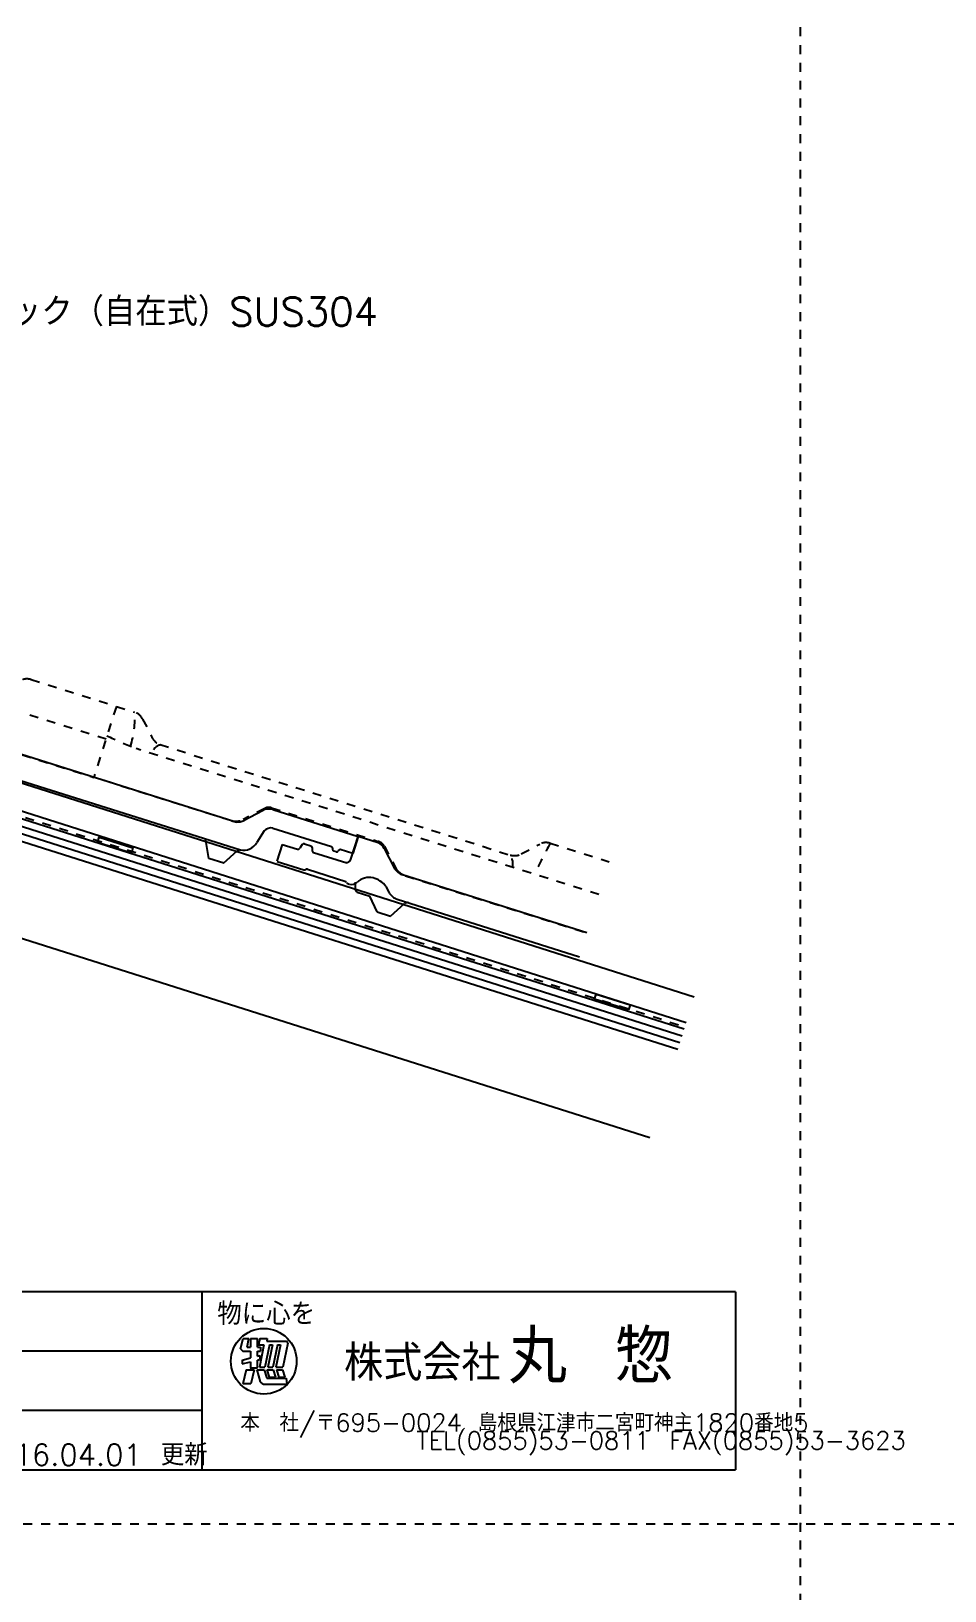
# Model space of a CAD drawing. Extents: x -1727 to 4652, y -2364 to 3340.
# Drawn here: x 2538 to 3051, y -38 to 838 of the extents above; entities that cross this region are included whole.
import ezdxf

# ---------------------------------------------------------------- set-up
doc = ezdxf.new("R2010")
doc.units = 0
doc.header["$LTSCALE"] = 5
doc.linetypes.add('DOT', pattern=[2, 1, -1])
for name, color, linetype in [('0-0', 7, 'CONTINUOUS'), ('0-1', 7, 'CONTINUOUS'), ('0-2', 7, 'CONTINUOUS'), ('0-3', 7, 'CONTINUOUS'), ('0-4', 7, 'CONTINUOUS'), ('0-A', 7, 'CONTINUOUS')]:
    doc.layers.add(name, color=color, linetype=linetype)
doc.styles.get("Standard").update_dxf_attribs({"font": 'txt.shx', "bigfont": 'extfont.shx'})

msp = doc.modelspace()

# ---------------------------------------------------------------- linework, layer by layer
at = {"layer": '0-0', "color": 7, "linetype": 'CONTINUOUS'}
for p, q in [((2933.494, 130.3427), (2333.494, 130.3427)), ((2633.494, 130.3427), (2633.494, 30.3427)), ((2933.494, 130.3427), (2933.494, 30.3427)), ((2633.494, 97.0093), (2333.494, 97.0093)), ((2655.1928, 98.3051), (2656.6706, 104.1209)), ((2655.1928, 98.3051), (2656.4886, 97.0226)), ((2656.4886, 97.0226), (2660.848, 97.0226)), ((2656.6706, 104.1209), (2660.0144, 104.1209)), ((2659.0305, 99.2847), (2660.0144, 104.1209)), ((2659.0305, 99.2847), (2660.848, 99.2847)), ((2660.848, 104.1209), (2660.848, 99.2847)), ((2660.848, 104.1209), (2664.7092, 104.1209)), ((2660.848, 97.0226), (2660.848, 93.263)), ((2664.7092, 99.2847), (2664.7092, 104.1209)), ((2664.7092, 99.2847), (2666.525, 99.2847)), ((2664.7092, 94.2488), (2664.7092, 97.0226)), ((2664.7092, 97.0226), (2666.525, 97.0226)), ((2666.0739, 104.2594), (2665.3422, 100.6628)), ((2665.3422, 100.6628), (2668.4007, 100.6628)), ((2668.4007, 100.6628), (2665.8288, 88.0206)), ((2666.0739, 104.2594), (2670.3013, 104.2594)), ((2666.525, 99.2847), (2666.525, 97.0226)), ((2671.4739, 100.6628), (2668.902, 88.0206)), ((2670.3013, 104.2594), (2669.961, 102.5869)), ((2669.961, 102.5869), (2681.1117, 102.5869)), ((2673.159, 100.6628), (2670.5871, 88.0206)), ((2671.4739, 100.6628), (2673.159, 100.6628)), ((2676.0054, 100.6628), (2673.4335, 88.0206)), ((2677.7063, 100.6628), (2675.1344, 88.0206)), ((2676.0054, 100.6628), (2677.7063, 100.6628)), ((2681.753, 101.5032), (2679.0101, 88.0206)), ((2656.1415, 92.0613), (2660.848, 93.263)), ((2656.1415, 92.0613), (2656.1415, 89.8755)), ((2656.1415, 89.8755), (2660.848, 91.0772)), ((2660.614, 87.6186), (2664.7092, 87.6186)), ((2660.848, 91.0772), (2660.848, 87.5406)), ((2664.7092, 94.2488), (2666.2924, 94.6531)), ((2664.7092, 92.063), (2665.9684, 92.3845)), ((2664.7092, 87.6186), (2664.7092, 92.063)), ((2665.8288, 88.0206), (2668.902, 88.0206)), ((2666.2924, 94.6531), (2665.9684, 92.3845)), ((2670.5871, 88.0206), (2673.4335, 88.0206)), ((2675.1344, 88.0206), (2679.0101, 88.0206)), ((2658.4608, 86.5179), (2656.6265, 78.7787)), ((2658.4608, 86.5179), (2662.8707, 86.5179)), ((2662.8707, 86.5179), (2661.0364, 78.7787)), ((2664.4024, 86.5179), (2666.3147, 79.8227)), ((2664.4024, 86.5179), (2668.5004, 86.5179)), ((2668.5004, 86.5179), (2669.9773, 81.8024)), ((2669.9773, 81.8024), (2680.9892, 81.8024)), ((2670.0645, 86.5179), (2671.3271, 82.4863)), ((2670.0645, 86.5179), (2673.6511, 86.5179)), ((2671.3271, 82.4863), (2674.9138, 82.4863)), ((2673.6511, 86.5179), (2674.9138, 82.4863)), ((2675.4347, 86.5179), (2676.6974, 82.4863)), ((2675.4347, 86.5179), (2678.8814, 86.5179)), ((2676.6974, 82.4863), (2680.1441, 82.4863)), ((2678.8814, 86.5179), (2680.1441, 82.4863)), ((2680.9892, 81.8024), (2681.3276, 78.5987)), ((2661.0364, 78.7787), (2656.6265, 78.7787)), ((2668.966, 78.5987), (2681.3276, 78.5987)), ((2633.494, 63.676), (2333.494, 63.676)), ((2333.494, 30.3427), (2933.494, 30.3427))]:
    msp.add_line(p, q, dxfattribs=at)
msp.add_circle((2668.3491, 91.3979), 18.4473, dxfattribs=at)
for centre, radius, start, end in [((2680.2195, 101.3273), 1.5436, 6.5455, 54.6882), ((2668.6165, 81.3252), 2.7488, 213.1353, 277.3045)]:
    msp.add_arc(centre, radius, start, end, dxfattribs=at)
at = {"layer": '0-0', "color": 7}
msp.add_point((2970, 0), dxfattribs=at)
msp.add_point((2970, 0), dxfattribs=at)
at = {"layer": '0-1', "color": 3, "linetype": 'CONTINUOUS'}
for p, q in [((2280.3305, 496.1458), (2910.2686, 296.0308)), ((2275.789, 481.8498), (2905.7272, 281.7348))]:
    msp.add_line(p, q, dxfattribs=at)
at = {"layer": '0-1', "color": 7, "linetype": 'DOT'}
msp.add_line((2248.4089, 487.4672), (2904.9657, 279.2914), dxfattribs=at)
at = {"layer": '0-1', "color": 7, "linetype": 'CONTINUOUS'}
for points in [[(2593.9001, 376.8178), (2574.8256, 382.8315), (2575.7276, 385.6927), (2594.8021, 379.679), (2593.9001, 376.8178)], [(2873.3311, 288.6856), (2854.2566, 294.6992), (2855.1587, 297.5604), (2874.2332, 291.5467), (2873.3311, 288.6856)]]:
    msp.add_lwpolyline(points, close=True, dxfattribs=at)
at = {"layer": '0-2', "color": 2, "linetype": 'DOT'}
for p, q in [((2579.7504, 440.7977), (2304.906, 527.4331)), ((2537.6076, 474.3075), (2585.4699, 459.2205)), ((2456.2561, 456.0706), (2572.8883, 419.3062)), ((2585.4687, 459.2166), (2572.8883, 419.3062)), ((2585.4687, 459.2166), (2572.8883, 419.3062)), ((2585.4687, 459.2166), (2595.593, 456.0252)), ((2600.2631, 452.0932), (2605.1311, 442.6644)), ((2856.6666, 353.5093), (2596.5701, 435.4959)), ((2610.0567, 437.7362), (2806.6933, 375.7532)), ((2650.1311, 394.958), (2572.8883, 419.3062)), ((2668.8342, 401.9197), (2656.8081, 395.6582)), ((2672.6882, 402.2572), (2732.6806, 383.3466)), ((2736.1155, 380.7116), (2742.7549, 367.9597)), ((2812.9862, 376.3519), (2823.4753, 381.8744)), ((2829.2717, 382.3703), (2862.4658, 371.9069)), ((2747.9202, 364.1333), (2849.8842, 331.9926))]:
    msp.add_line(p, q, dxfattribs=at)
at = {"layer": '0-2', "color": 2, "linetype": 'CONTINUOUS'}
for p, q in [((2651.406, 394.5627), (2454.5533, 456.6139)), ((2451.6407, 442.8541), (2655.1517, 378.7041)), ((2667.5787, 400.6193), (2657.2311, 395.1861)), ((2673.4033, 401.3337), (2721.3233, 386.2286)), ((2668.5344, 389.2728), (2664.3658, 382.8577)), ((2673.4085, 390.8187), (2706.3758, 380.4269)), ((2717.3392, 373.3708), (2721.3563, 386.1148)), ((2721.3563, 386.1148), (2718.3767, 376.6622)), ((2732.663, 382.5508), (2721.3563, 386.1148)), ((2637.3974, 373.8016), (2635.5464, 384.9676)), ((2645.7446, 371.0846), (2653.3546, 378.06)), ((2678.7105, 381.7108), (2675.7387, 372.2832)), ((2678.7105, 381.7108), (2687.2985, 379.0037)), ((2689.9549, 381.6469), (2688.5714, 379.5385)), ((2691.267, 382.0557), (2694.709, 380.9707)), ((2695.5345, 379.8881), (2695.4971, 378.4625)), ((2696.3393, 377.1558), (2714.931, 371.2954)), ((2706.9741, 379.7038), (2706.9624, 378.9892)), ((2709.0577, 377.5286), (2707.6941, 377.9585)), ((2710.5528, 378.5077), (2710.1979, 377.9693)), ((2718.3767, 376.6622), (2711.1997, 378.9245)), ((2735.8499, 379.7307), (2742.0649, 367.8623)), ((2645.8143, 371.1484), (2637.3974, 373.8016)), ((2675.8788, 372.1486), (2690.8002, 367.4451)), ((2692.9794, 367.7047), (2714.4471, 360.9377)), ((2719.9426, 356.0075), (2719.8812, 360.4456)), ((2849.8798, 331.9786), (2746.2737, 364.6369)), ((2720.8648, 354.901), (2727.9397, 352.6709)), ((2732.0257, 343.8626), (2727.9397, 352.6709)), ((2736.9474, 357.9864), (2738.6507, 354.829)), ((2743.3612, 350.8771), (2845.6712, 318.6273)), ((2732.0257, 343.8626), (2739.6153, 341.4702)), ((2739.6153, 341.4702), (2747.3558, 348.5004))]:
    msp.add_line(p, q, dxfattribs=at)
at = {"layer": '0-2', "color": 2, "linetype": 'DOT'}
for centre, radius, start, end in [((2535.3264, 466.7783), 7.8628, 72.9804, 116.5554), ((2549.784, 451.6349), 46.0189, 341.3334, 365.4745), ((2593.1991, 448.4424), 7.9517, 27.331, 72.4796), ((2667.2154, 620.9178), 198.2717, 243.9707, 248.7532), ((2612.8986, 445.5232), 8.277, 200.2059, 249.4375), ((2611.9912, 430.9565), 6.8857, 103.6883, 166.5094), ((2652.4895, 404.655), 9.9797, 256.3307, 295.6418), ((2671.1969, 397.1128), 5.3562, 73.8331, 116.1754), ((2731.4898, 378.2381), 5.2455, 28.1343, 76.8778), ((4769.5798, -642.8615), 2194.5149, 152.1487, 152.6602), ((2826.9905, 374.8411), 7.8628, 72.9804, 116.5554), ((2750.91, 373.5689), 9.8979, 214.521, 252.4187), ((2809.1492, 383.3781), 8.0056, 253.5671, 298.6392), ((2798.551, 370.4818), 9.8322, 350.0091, 392.0512)]:
    msp.add_arc(centre, radius, start, end, dxfattribs=at)
at = {"layer": '0-2', "color": 2, "linetype": 'CONTINUOUS'}
for centre, radius, start, end in [((2653.534, 402.1271), 7.8561, 254.2878, 280.8913), ((2653.5077, 402.2852), 8.0162, 280.8626, 297.6767), ((2671.3917, 393.6335), 7.9586, 75.3594, 118.6268), ((2672.2902, 385.8878), 5.0561, 77.222, 137.9734), ((2654.2035, 377.0006), 1.3576, 72.5893, 128.7082), ((2657.1702, 386.5586), 8.0916, 255.5949, 332.782), ((2687.4952, 380.364), 1.3563, 261.8979, 322.5109), ((2690.96, 380.7387), 1.3545, 77.2011, 137.8999), ((2694.1904, 379.7204), 1.3545, 7.1085, 67.812), ((2696.8501, 378.4098), 1.354, 177.7664, 247.8381), ((2706.0734, 379.5892), 0.9079, 7.2495, 70.2), ((2708.1443, 379.0456), 1.1833, 182.7329, 247.531), ((2709.2667, 378.6833), 1.1734, 259.7413, 322.523), ((2711.2686, 377.9553), 0.9034, 77.1888, 140.3269), ((2729.1908, 375.4153), 7.9354, 30.1179, 64.052), ((2714.7539, 374.1901), 2.712, 258.1919, 342.4153), ((2691.1833, 368.7825), 1.3912, 253.0651, 300.0088), ((2692.5751, 366.365), 1.3994, 73.2071, 119.863), ((2713.2118, 359.5758), 1.6842, 22.1735, 63.5029), ((2717.1102, 362.8314), 3.5119, 228.2455, 257.6474), ((2717.6133, 364.2768), 5.0383, 257.1321, 310.9809), ((2727.405, 353.8771), 9.2519, 75.4242, 134.5243), ((2727.5532, 351.7915), 11.2529, 33.4025, 78.8289), ((2748.6764, 372.1309), 7.8698, 212.8478, 252.2236), ((2721.283, 356.22), 1.3571, 189.0062, 252.4045), ((2745.7806, 358.5443), 8.0399, 207.5234, 252.4863), ((2748.9117, 346.2768), 2.7139, 72.5751, 124.9807)]:
    msp.add_arc(centre, radius, start, end, dxfattribs=at)
at = {"layer": '0-2', "color": 7}
msp.add_point((2970, 0), dxfattribs=at)
at = {"layer": '0-4', "color": 3, "linetype": 'CONTINUOUS'}
for p, q in [((2253.0515, 484.6249), (2904.5709, 278.0463)), ((2249.4246, 473.1861), (2900.944, 266.6075)), ((2250.6335, 476.999), (2902.153, 270.4205)), ((2251.8425, 480.812), (2903.3619, 274.2334)), ((2301.346, 402.1701), (2885.2268, 217.0378))]:
    msp.add_line(p, q, dxfattribs=at)
at = {"layer": '0-A', "color": 7, "linetype": 'DOT'}
for p, q in [((2970, -2364.3434), (2970, 3340.4795)), ((-1726.8095, 0), (4652.0253, 0))]:
    msp.add_line(p, q, dxfattribs=at)

# ---------------------------------------------------------------- texts
at = {"layer": '0-0', "color": 7}
for s, height, p in [('物に心を', 12.5, (2642.1809, 111.7948)), ('丸 惣', 30, (2805.7443, 78.9816)), ('株式会社', 20, (2713.4231, 80.444)), ('本\u3000社/〒695-0024 島根県江津市二宮町神主1820番地5  ', 10, (2655.1157, 51.888)), ('\u3000\u3000\u3000\u3000\u3000\u3000\u3000\u3000\u3000TEL(0855)53-0811\u3000FAX(0855)53-3623', 10, (2655.1157, 41.888)), ('2016.04.01 更新', 12, (2507.1775, 32.8402))]:
    msp.add_text(s, height=height, dxfattribs=at).set_placement(p)
at = {"layer": '0-3', "color": 7}
msp.add_text('タワーロック（自在式）SUS304', height=16, dxfattribs=at).set_placement((2455.3152, 672.952))

doc.saveas('drawing.dxf')
